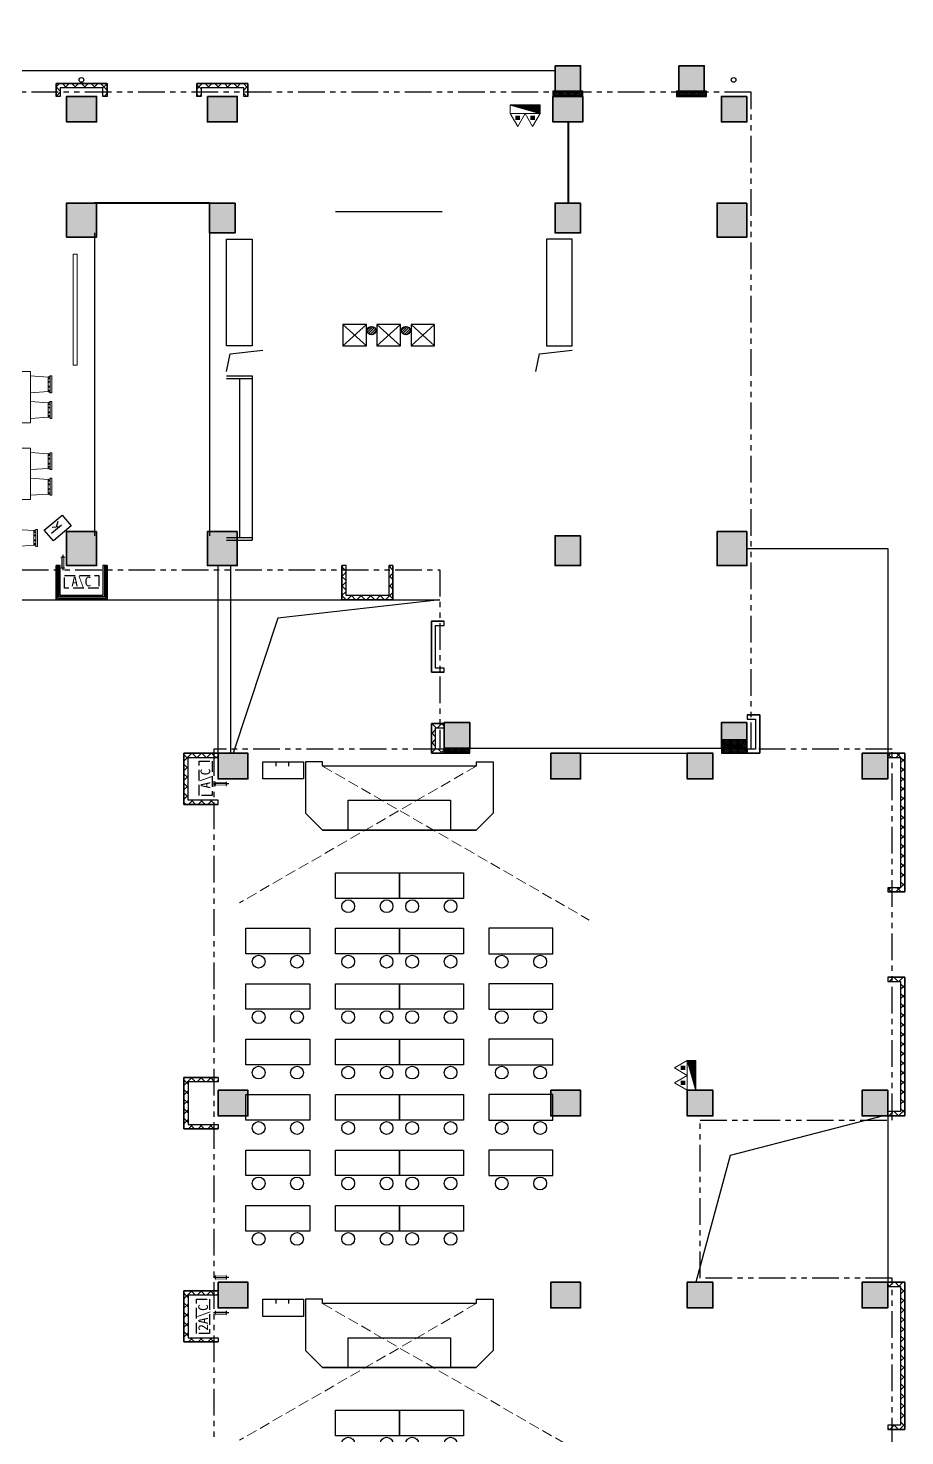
# Model space of a CAD drawing. Extents: x 196430 to 818205, y 904526 to 1974626.
# Drawn here: x 766809 to 787363, y 1690481 to 1723481 of the extents above; entities that cross this region are included whole.
import ezdxf

# ---------------------------------------------------------------- set-up
doc = ezdxf.new("R2010")
doc.units = 0
doc.header["$LTSCALE"] = 1000
doc.header["$MEASUREMENT"] = 0
for name, pattern in [('arch-1#教学楼$0$DASH', [0.35, 0.25, -0.1]), ('arch-1#教学楼$0$HIDDEN2', [4.7625, 3.175, -1.5875]), ('arch-1#教学楼$0$PHANTOM2', [1.25, 0.625, -0.125, 0.125, -0.125, 0.125, -0.125])]:
    doc.linetypes.add(name, pattern=pattern)
for name, color, linetype in [('arch', 8, 'Continuous'), ('arch-1#教学楼$0$_0', 8, 'Continuous'), ('arch-1#教学楼$0$A-FINI', 8, 'Continuous'), ('arch-1#教学楼$0$fur', 8, 'Continuous'), ('arch-1#教学楼$0$LATRINE', 8, 'Continuous'), ('arch-1#教学楼$0$LVTRY', 8, 'Continuous'), ('arch-1#教学楼$0$O-洞口', 8, 'Continuous'), ('arch-1#教学楼$0$WALL_METAL', 8, 'Continuous'), ('arch-1#教学楼$0$Z-电器', 8, 'Continuous'), ('arch-1#教学楼$0$保温', 8, 'Continuous'), ('arch-1#教学楼$0$图层4', 8, 'Continuous'), ('arch-1#教学楼$0$挡烟垂壁', 8, 'Continuous'), ('arch-1#教学楼$0$条件', 8, 'Continuous'), ('arch-1#教学楼$0$柱填充', 8, 'Continuous'), ('arch-1#教学楼$0$污水标注', 8, 'Continuous'), ('arch-1#教学楼$0$空调', 8, 'Continuous'), ('arch-1#教学楼$0$设备标注', 8, 'Continuous')]:
    doc.layers.add(name, color=color, linetype=linetype)
for name, color, linetype, lineweight in [('arch-1#教学楼$0$AC', 8, 'arch-1#教学楼$0$HIDDEN2', 25), ('arch-1#教学楼$0$HANDRAIL', 8, 'Continuous', 0), ('arch-1#教学楼$0$HV-fm', 8, 'Continuous', 18), ('arch-1#教学楼$0$PUB_HATCH', 8, 'Continuous', 9), ('arch-1#教学楼$0$WINDOW', 8, 'Continuous', 25), ('arch-1#教学楼$0$家具', 8, 'Continuous', 9), ('arch-1#教学楼$0$砼柱', 8, 'Continuous', 35)]:
    doc.layers.add(name, color=color, linetype=linetype, lineweight=lineweight)
doc.styles.add('arch-1#教学楼$0$_TCH_DYN', font='')
doc.styles.add('arch-1#教学楼$0$DIM_FONT', font='SIMPLEX.shx', dxfattribs={"width": 0.6})
doc.styles.add('arch-1#教学楼$0$Standard', font='gbenor.shx', dxfattribs={"bigfont": 'gbcbig.shx'})
doc.styles.get('arch-1#教学楼$0$_TCH_DYN').set_extended_font_data('SimSun')
doc.linetypes.add('arch-1#教学楼$0$XH_LINE', pattern='A,2,-0.2,["XH",arch-1#教学楼$0$Standard,S=0.15,R=0,X=-0.15,Y=-0.08],-0.15', length=2.35)

# ---------------------------------------------------------------- blocks, each defined once
blk = doc.blocks.new('arch-1#教学楼$0$A$C229B5E25')
at = {"layer": 'arch-1#教学楼$0$LATRINE'}
for points in [[(0, 2150), (0, 1600), (500, 1600), (500, 2150), (0, 2150)], [(500, 2150), (0, 1600)], [(0, 2150), (500, 1600)], [(0, 1350), (0, 800), (500, 800), (500, 1350), (0, 1350)], [(500, 1350), (0, 800)], [(0, 1350), (500, 800)], [(0, 550), (0, 0), (500, 0), (500, 550), (0, 550)], [(500, 550), (0, 0)], [(0, 550), (500, 0)]]:
    blk.add_lwpolyline(points, dxfattribs=at)
blk = doc.blocks.new('arch-1#教学楼$0$GPS_ws_dlpm')
for p, q in [((-100, 9), (-9, 100)), ((-93, -37), (37, 93)), ((-71, -71), (71, 71)), ((-35, -94), (94, 35)), ((11, -99), (99, -11))]:
    blk.add_line(p, q)
blk.add_circle((0, 0), 100)
blk = doc.blocks.new('arch-1#教学楼$0$jsjjs')
at = {"layer": 'arch-1#教学楼$0$fur'}
for points in [[(6686908, 1682736), (6686508, 1682736), (6686508, 1681536), (6686908, 1681136), (6690508, 1681136)], [(6690508, 1682736), (6690508, 1682636), (6686908, 1682636), (6686908, 1682736)], [(6690508, 1682736), (6690908, 1682736), (6690908, 1681536), (6690508, 1681136), (6686908, 1681136)]]:
    blk.add_lwpolyline(points, dxfattribs=at)
for points in [[(6689908, 1681136), (6687508, 1681136), (6687508, 1681836), (6689908, 1681836)], [(6688708, 1679536), (6687208, 1679536), (6687208, 1680136), (6688708, 1680136)], [(6690208, 1679536), (6688708, 1679536), (6688708, 1680136), (6690208, 1680136)], [(6686608, 1678236), (6685108, 1678236), (6685108, 1678836), (6686608, 1678836)], [(6688708, 1678236), (6687208, 1678236), (6687208, 1678836), (6688708, 1678836)], [(6690208, 1678236), (6688708, 1678236), (6688708, 1678836), (6690208, 1678836)], [(6690808, 1678236), (6692308, 1678236), (6692308, 1678836), (6690808, 1678836)], [(6686608, 1676936), (6685108, 1676936), (6685108, 1677536), (6686608, 1677536)], [(6688708, 1676936), (6687208, 1676936), (6687208, 1677536), (6688708, 1677536)], [(6690208, 1676936), (6688708, 1676936), (6688708, 1677536), (6690208, 1677536)], [(6690808, 1676936), (6692308, 1676936), (6692308, 1677536), (6690808, 1677536)], [(6686608, 1675636), (6685108, 1675636), (6685108, 1676236), (6686608, 1676236)], [(6688708, 1675636), (6687208, 1675636), (6687208, 1676236), (6688708, 1676236)], [(6690208, 1675636), (6688708, 1675636), (6688708, 1676236), (6690208, 1676236)], [(6690808, 1675636), (6692308, 1675636), (6692308, 1676236), (6690808, 1676236)], [(6686608, 1674336), (6685108, 1674336), (6685108, 1674936), (6686608, 1674936)], [(6688708, 1674336), (6687208, 1674336), (6687208, 1674936), (6688708, 1674936)], [(6690208, 1674336), (6688708, 1674336), (6688708, 1674936), (6690208, 1674936)], [(6690808, 1674336), (6692308, 1674336), (6692308, 1674936), (6690808, 1674936)], [(6686608, 1673036), (6685108, 1673036), (6685108, 1673636), (6686608, 1673636)], [(6688708, 1673036), (6687208, 1673036), (6687208, 1673636), (6688708, 1673636)], [(6690208, 1673036), (6688708, 1673036), (6688708, 1673636), (6690208, 1673636)], [(6690808, 1673036), (6692308, 1673036), (6692308, 1673636), (6690808, 1673636)], [(6686608, 1671736), (6685108, 1671736), (6685108, 1672336), (6686608, 1672336)], [(6688708, 1671736), (6687208, 1671736), (6687208, 1672336), (6688708, 1672336)], [(6690208, 1671736), (6688708, 1671736), (6688708, 1672336), (6690208, 1672336)]]:
    blk.add_lwpolyline(points, close=True, dxfattribs=at)
for centre in [(6687508, 1679352), (6688408, 1679352), (6689008, 1679352), (6689908, 1679352), (6685408, 1678052), (6686308, 1678052), (6687508, 1678052), (6688408, 1678052), (6689008, 1678052), (6689908, 1678052), (6691108, 1678052), (6692008, 1678052), (6685408, 1676752), (6686308, 1676752), (6687508, 1676752), (6688408, 1676752), (6689008, 1676752), (6689908, 1676752), (6691108, 1676752), (6692008, 1676752), (6685408, 1675452), (6686308, 1675452), (6687508, 1675452), (6688408, 1675452), (6689008, 1675452), (6689908, 1675452), (6691108, 1675452), (6692008, 1675452), (6685408, 1674152), (6686308, 1674152), (6687508, 1674152), (6688408, 1674152), (6689008, 1674152), (6689908, 1674152), (6691108, 1674152), (6692008, 1674152), (6685408, 1672852), (6686308, 1672852), (6687508, 1672852), (6688408, 1672852), (6689008, 1672852), (6689908, 1672852), (6691108, 1672852), (6692008, 1672852), (6685408, 1671552), (6686308, 1671552), (6687508, 1671552), (6688408, 1671552), (6689008, 1671552), (6689908, 1671552)]:
    blk.add_circle(centre, 150, dxfattribs=at)
at = {"layer": 'arch-1#教学楼$0$LVTRY'}
blk.add_lwpolyline([(6686458, 1682336), (6685508, 1682336), (6685508, 1682736), (6686458, 1682736)], close=True, dxfattribs=at)
at = {"layer": 'arch-1#教学楼$0$LVTRY', "linetype": 'Continuous', "flags": 128}
for points in [[(6685808, 1682736), (6685808, 1682636)], [(6686108, 1682736), (6686108, 1682636)]]:
    blk.add_lwpolyline(points, dxfattribs=at)
at = {"layer": 'arch-1#教学楼$0$PUB_HATCH', "linetype": 'arch-1#教学楼$0$DASH'}
for p, q in [((6690508, 1682636), (6684958, 1679432)), ((6686908, 1682636), (6693158, 1679028))]:
    blk.add_line(p, q, dxfattribs=at)
blk = doc.blocks.new('arch-1#教学楼$0$kk')
for p, q in [((867740, -260999), (867665, -260999)), ((867703, -261309), (867703, -260947)), ((867740, -261257), (867665, -261257))]:
    blk.add_line(p, q)
at = {"const_width": 10}
for points in [[(867635, -260999), (867665, -260999), (867665, -261257), (867635, -261257)], [(867770, -260999), (867740, -260999), (867740, -261257), (867770, -261257)]]:
    blk.add_lwpolyline(points, dxfattribs=at)
blk = doc.blocks.new('arch-1#教学楼$0$wetwertyr')
at = {"layer": 'arch-1#教学楼$0$AC', "linetype": 'arch-1#教学楼$0$DASH'}
blk.add_lwpolyline([(7654325, 2471000), (7655125, 2471000), (7655125, 2470700), (7654325, 2470700)], close=True, dxfattribs=at)
at = {"layer": 'arch-1#教学楼$0$AC', "style": 'arch-1#教学楼$0$_TCH_DYN'}
blk.add_text('A\\C', height=227.8, dxfattribs=at).set_placement((7654485, 2470743))
blk = doc.blocks.new('arch-1#教学楼$0$zww1c')
at = {"layer": 'arch-1#教学楼$0$柱填充'}
h = blk.add_hatch(color=251, dxfattribs=at)
h.dxf.hatch_style = 1
h.paths.add_polyline_path([(5550663, 1144931), (5550663, 1144331), (5551263, 1144331), (5551263, 1144931)])
h.paths.add_polyline_path([(5548613, 1152911), (5548013, 1152911), (5548013, 1152311), (5548613, 1152311)])
h.paths.add_polyline_path([(5551263, 1152911), (5550663, 1152911), (5550663, 1152311), (5551263, 1152311)])
h.paths.add_polyline_path([(5554163, 1152911), (5553563, 1152911), (5553563, 1152311), (5554163, 1152311)])
h.paths.add_polyline_path([(5548613, 1161311), (5548013, 1161311), (5548013, 1160711), (5548613, 1160711)])
h.paths.add_polyline_path([(5551263, 1161311), (5550663, 1161311), (5550663, 1160711), (5551263, 1160711)])
h.paths.add_polyline_path([(5554163, 1161311), (5553563, 1161311), (5553563, 1160711), (5554163, 1160711)])
h.paths.add_polyline_path([(5542763, 1103611), (5542763, 1103011), (5543363, 1103011), (5543363, 1103611)])
h.paths.add_polyline_path([(5550663, 1103611), (5550663, 1103011), (5551263, 1103011), (5551263, 1103611)])
h.paths.add_polyline_path([(5553763, 1103611), (5553763, 1103011), (5554363, 1103011), (5554363, 1103611)])
h.paths.add_polyline_path([(5542763, 1108311), (5542763, 1107711), (5543463, 1107711), (5543463, 1108311)])
h.paths.add_polyline_path([(5550563, 1108311), (5550563, 1107711), (5551263, 1107711), (5551263, 1108311)])
h.paths.add_polyline_path([(5553763, 1108311), (5553763, 1107711), (5554363, 1107711), (5554363, 1108311)])
h.paths.add_polyline_path([(5557863, 1108311), (5557863, 1107711), (5558463, 1107711), (5558463, 1108311)])
h.paths.add_polyline_path([(5542763, 1116411), (5542763, 1115811), (5543463, 1115811), (5543463, 1116411)])
h.paths.add_polyline_path([(5550563, 1116411), (5550563, 1115811), (5551263, 1115811), (5551263, 1116411)])
h.paths.add_polyline_path([(5554363, 1116411), (5553763, 1116411), (5553763, 1115811), (5554363, 1115811)])
h.paths.add_polyline_path([(5558463, 1116411), (5557863, 1116411), (5557863, 1115811), (5558463, 1115811)])
h.paths.add_polyline_path([(5542763, 1120911), (5542763, 1120311), (5543463, 1120311), (5543463, 1120911)])
h.paths.add_polyline_path([(5550563, 1120911), (5550563, 1120311), (5551263, 1120311), (5551263, 1120911)])
h.paths.add_polyline_path([(5554363, 1120911), (5553763, 1120911), (5553763, 1120311), (5554363, 1120311)])
h.paths.add_polyline_path([(5558463, 1120911), (5557863, 1120911), (5557863, 1120311), (5558463, 1120311)])
h.paths.add_polyline_path([(5542763, 1128811), (5542763, 1128211), (5543463, 1128211), (5543463, 1128811)])
h.paths.add_polyline_path([(5550563, 1128811), (5550563, 1128211), (5551263, 1128211), (5551263, 1128811)])
h.paths.add_polyline_path([(5553763, 1128811), (5553763, 1128211), (5554363, 1128211), (5554363, 1128811)])
h.paths.add_polyline_path([(5557863, 1128811), (5557863, 1128211), (5558463, 1128211), (5558463, 1128811)])
h.paths.add_polyline_path([(5548663, 1129531), (5548063, 1129531), (5548063, 1128931), (5548663, 1128931)])
h.paths.add_polyline_path([(5555163, 1129531), (5554563, 1129531), (5554563, 1128931), (5555163, 1128931)])
h.paths.add_polyline_path([(5555163, 1134011), (5554463, 1134011), (5554463, 1133211), (5555163, 1133211)])
h.paths.add_polyline_path([(5551263, 1133911), (5550663, 1133911), (5550663, 1133211), (5551263, 1133211)])
h.paths.add_polyline_path([(5539913, 1134011), (5539213, 1134011), (5539213, 1133211), (5539913, 1133211)])
h.paths.add_polyline_path([(5543213, 1134011), (5542513, 1134011), (5542513, 1133211), (5543213, 1133211)])
h.paths.add_polyline_path([(5542513, 1144211), (5542513, 1143611), (5543213, 1143611), (5543213, 1144211)])
h.paths.add_polyline_path([(5543163, 1141711), (5542563, 1141711), (5542563, 1141011), (5543163, 1141011)])
h.paths.add_polyline_path([(5539213, 1144211), (5539213, 1143611), (5539913, 1143611), (5539913, 1144211)])
h.paths.add_polyline_path([(5539913, 1141711), (5539213, 1141711), (5539213, 1140911), (5539913, 1140911)])
h.paths.add_polyline_path([(5529913, 1144211), (5529913, 1143611), (5530613, 1143611), (5530613, 1144211)])
h.paths.add_polyline_path([(5530613, 1141711), (5529913, 1141711), (5529913, 1140911), (5530613, 1140911)])
h.paths.add_polyline_path([(5530613, 1134011), (5529913, 1134011), (5529913, 1133211), (5530613, 1133211)])
h.paths.add_polyline_path([(5551263, 1141711), (5550663, 1141711), (5550663, 1141011), (5551263, 1141011)])
h.paths.add_polyline_path([(5555163, 1141711), (5554463, 1141711), (5554463, 1140911), (5555163, 1140911)])
h.paths.add_polyline_path([(5550613, 1144211), (5550613, 1143611), (5551313, 1143611), (5551313, 1144211)])
h.paths.add_polyline_path([(5555163, 1144211), (5554563, 1144211), (5554563, 1143611), (5555163, 1143611)])
h.paths.add_polyline_path([(5520613, 1144211), (5520613, 1143611), (5521313, 1143611), (5521313, 1144211)])
h.paths.add_polyline_path([(5521313, 1141711), (5520613, 1141711), (5520613, 1140911), (5521313, 1140911)])
h.paths.add_polyline_path([(5521313, 1134011), (5520613, 1134011), (5520613, 1133211), (5521313, 1133211)])
h.paths.add_polyline_path([(5511313, 1144211), (5511313, 1143611), (5512013, 1143611), (5512013, 1144211)])
h.paths.add_polyline_path([(5512013, 1141711), (5511313, 1141711), (5511313, 1140911), (5512013, 1140911)])
h.paths.add_polyline_path([(5512013, 1134011), (5511313, 1134011), (5511313, 1133211), (5512013, 1133211)])
h.paths.add_polyline_path([(5502013, 1144211), (5502013, 1143611), (5502713, 1143611), (5502713, 1144211)])
h.paths.add_polyline_path([(5502713, 1141711), (5502013, 1141711), (5502013, 1140911), (5502713, 1140911)])
h.paths.add_polyline_path([(5502713, 1134011), (5502013, 1134011), (5502013, 1133211), (5502713, 1133211)])
h.paths.add_polyline_path([(5499664, 1133711), (5499163, 1133711), (5499163, 1133211), (5499664, 1133211)])
h.paths.add_polyline_path([(5496964, 1141711), (5496364, 1141711), (5496364, 1141111), (5496964, 1141111)])
h.paths.add_polyline_path([(5496964, 1133811), (5496364, 1133811), (5496364, 1133211), (5496964, 1133211)])
h.paths.add_polyline_path([(5493963, 1141711), (5493263, 1141711), (5493263, 1140911), (5493963, 1140911)])
h.paths.add_polyline_path([(5493263, 1144211), (5493263, 1143611), (5493963, 1143611), (5493963, 1144211)])
h.paths.add_polyline_path([(5494063, 1134011), (5493263, 1134011), (5493263, 1133211), (5494063, 1133211)])
h.paths.add_polyline_path([(5499763, 1125931), (5499163, 1125931), (5499163, 1125331), (5499763, 1125331)])
h.paths.add_polyline_path([(5502663, 1125931), (5502063, 1125931), (5502063, 1125331), (5502663, 1125331)])
h.paths.add_polyline_path([(5551263, 1173011), (5550663, 1173011), (5550663, 1172411), (5551263, 1172411)])
h.paths.add_polyline_path([(5554363, 1173011), (5553763, 1173011), (5553763, 1172411), (5554363, 1172411)])
h.paths.add_polyline_path([(5558464, 1173011), (5557864, 1173011), (5557864, 1172411), (5558464, 1172411)])
h.paths.add_polyline_path([(5543363, 1173011), (5542763, 1173011), (5542763, 1172411), (5543363, 1172411)])
h.paths.add_polyline_path([(5543363, 1179211), (5542763, 1179211), (5542763, 1178611), (5543363, 1178611)])
h.paths.add_polyline_path([(5551263, 1179211), (5550663, 1179211), (5550663, 1178611), (5551263, 1178611)])
h.paths.add_polyline_path([(5554363, 1179411), (5553763, 1179411), (5553763, 1178811), (5554363, 1178811)])
h.paths.add_polyline_path([(5558464, 1179411), (5557864, 1179411), (5557864, 1178811), (5558464, 1178811)])
h.paths.add_polyline_path([(5543363, 1185211), (5542763, 1185211), (5542763, 1184611), (5543363, 1184611)])
h.paths.add_polyline_path([(5551263, 1185411), (5550663, 1185411), (5550663, 1184811), (5551263, 1184811)])
h.paths.add_polyline_path([(5558464, 1185411), (5557864, 1185411), (5557864, 1184811), (5558464, 1184811)])
h.paths.add_polyline_path([(5543263, 1191211), (5542463, 1191211), (5542463, 1190411), (5543263, 1190411)])
h.paths.add_polyline_path([(5543263, 1199111), (5542463, 1199111), (5542463, 1198311), (5543263, 1198311)])
h.paths.add_polyline_path([(5547113, 1199111), (5546413, 1199111), (5546413, 1198311), (5547113, 1198311)])
h.paths.add_polyline_path([(5546463, 1201611), (5546463, 1201011), (5547063, 1201011), (5547063, 1201611)])
h.paths.add_polyline_path([(5542513, 1201611), (5542513, 1201011), (5543213, 1201011), (5543213, 1201611)])
h.paths.add_polyline_path([(5556663, 1199111), (5555963, 1199111), (5555963, 1198311), (5556663, 1198311)])
h.paths.add_polyline_path([(5556663, 1201611), (5555963, 1201611), (5555963, 1200811), (5556663, 1200811)])
h.paths.add_polyline_path([(5556663, 1191011), (5556063, 1191011), (5556063, 1190411), (5556663, 1190411)])
h.paths.add_polyline_path([(5558464, 1191011), (5557864, 1191011), (5557864, 1190411), (5558464, 1190411)])
h.paths.add_polyline_path([(5551263, 1191011), (5550663, 1191011), (5550663, 1190411), (5551263, 1190411)])
h.paths.add_polyline_path([(5547113, 1191211), (5546413, 1191211), (5546413, 1190411), (5547113, 1190411)])
h.paths.add_polyline_path([(5533213, 1201611), (5533213, 1201011), (5533913, 1201011), (5533913, 1201611)])
h.paths.add_polyline_path([(5533963, 1199111), (5533163, 1199111), (5533163, 1198311), (5533963, 1198311)])
h.paths.add_polyline_path([(5533963, 1191211), (5533163, 1191211), (5533163, 1190411), (5533963, 1190411)])
h.paths.add_polyline_path([(5523913, 1201611), (5523913, 1201011), (5524613, 1201011), (5524613, 1201611)])
h.paths.add_polyline_path([(5524663, 1199111), (5523863, 1199111), (5523863, 1198311), (5524663, 1198311)])
h.paths.add_polyline_path([(5524663, 1191211), (5523863, 1191211), (5523863, 1190411), (5524663, 1190411)])
h.paths.add_polyline_path([(5514613, 1201611), (5514613, 1201011), (5515313, 1201011), (5515313, 1201611)])
h.paths.add_polyline_path([(5515363, 1199111), (5514563, 1199111), (5514563, 1198311), (5515363, 1198311)])
h.paths.add_polyline_path([(5515363, 1191211), (5514563, 1191211), (5514563, 1190411), (5515363, 1190411)])
h.paths.add_polyline_path([(5505313, 1201611), (5505313, 1201011), (5506013, 1201011), (5506013, 1201611)])
h.paths.add_polyline_path([(5506063, 1199111), (5505263, 1199111), (5505263, 1198311), (5506063, 1198311)])
h.paths.add_polyline_path([(5506063, 1191211), (5505263, 1191211), (5505263, 1190411), (5506063, 1190411)])
h.paths.add_polyline_path([(5502663, 1201611), (5502063, 1201611), (5502063, 1201011), (5502663, 1201011)])
h.paths.add_polyline_path([(5502763, 1199111), (5501963, 1199111), (5501963, 1198311), (5502763, 1198311)])
h.paths.add_polyline_path([(5502763, 1191211), (5501963, 1191211), (5501963, 1190411), (5502763, 1190411)])
h.paths.add_polyline_path([(5494063, 1199111), (5493263, 1199111), (5493263, 1198311), (5494063, 1198311)])
h.paths.add_polyline_path([(5494063, 1201611), (5493263, 1201611), (5493263, 1200811), (5494063, 1200811)])
h.paths.add_polyline_path([(5554363, 1185411), (5553763, 1185411), (5553763, 1184811), (5554363, 1184811)])
h.paths.add_polyline_path([(5494063, 1191211), (5493263, 1191211), (5493263, 1190411), (5494063, 1190411)])
h.paths.add_polyline_path([(5494063, 1089911), (5493263, 1089911), (5493263, 1089111), (5494063, 1089111)])
h.paths.add_polyline_path([(5494063, 1092611), (5493263, 1092611), (5493263, 1091811), (5494063, 1091811)])
h.paths.add_polyline_path([(5499763, 1092611), (5499163, 1092611), (5499163, 1092011), (5499763, 1092011)])
h.paths.add_polyline_path([(5502663, 1092611), (5502063, 1092611), (5502063, 1092011), (5502663, 1092011)])
h.paths.add_polyline_path([(5505313, 1092611), (5505313, 1092011), (5506013, 1092011), (5506013, 1092611)])
h.paths.add_polyline_path([(5502763, 1089911), (5501963, 1089911), (5501963, 1089111), (5502763, 1089111)])
h.paths.add_polyline_path([(5506063, 1089911), (5505263, 1089911), (5505263, 1089111), (5506063, 1089111)])
h.paths.add_polyline_path([(5506063, 1082211), (5505263, 1082211), (5505263, 1081411), (5506063, 1081411)])
h.paths.add_polyline_path([(5515363, 1082211), (5514563, 1082211), (5514563, 1081411), (5515363, 1081411)])
h.paths.add_polyline_path([(5514613, 1092611), (5514613, 1092011), (5515313, 1092011), (5515313, 1092611)])
h.paths.add_polyline_path([(5515363, 1089911), (5514563, 1089911), (5514563, 1089111), (5515363, 1089111)])
h.paths.add_polyline_path([(5523913, 1092611), (5523913, 1092011), (5524613, 1092011), (5524613, 1092611)])
h.paths.add_polyline_path([(5524663, 1089911), (5523863, 1089911), (5523863, 1089111), (5524663, 1089111)])
h.paths.add_polyline_path([(5524663, 1082211), (5523863, 1082211), (5523863, 1081411), (5524663, 1081411)])
h.paths.add_polyline_path([(5533213, 1092611), (5533213, 1092011), (5533913, 1092011), (5533913, 1092611)])
h.paths.add_polyline_path([(5533963, 1089911), (5533163, 1089911), (5533163, 1089111), (5533963, 1089111)])
h.paths.add_polyline_path([(5533963, 1082211), (5533163, 1082211), (5533163, 1081411), (5533963, 1081411)])
h.paths.add_polyline_path([(5542513, 1092611), (5542513, 1092011), (5543213, 1092011), (5543213, 1092611)])
h.paths.add_polyline_path([(5543163, 1089911), (5542563, 1089911), (5542563, 1089311), (5543163, 1089311)])
h.paths.add_polyline_path([(5542963, 1082011), (5542363, 1082011), (5542363, 1081411), (5542963, 1081411)])
h.paths.add_polyline_path([(5549063, 1081911), (5548563, 1081911), (5548563, 1081411), (5549063, 1081411)])
h.paths.add_polyline_path([(5548963, 1089911), (5548363, 1089911), (5548363, 1089311), (5548963, 1089311)])
h.paths.add_polyline_path([(5549063, 1084661), (5548313, 1084661), (5548313, 1083911), (5549063, 1083911)])
h.paths.add_polyline_path([(5548963, 1092611), (5548363, 1092611), (5548363, 1092011), (5548963, 1092011)])
h.paths.add_polyline_path([(5552564, 1084411), (5552064, 1084411), (5552064, 1083911), (5552564, 1083911)])
h.paths.add_polyline_path([(5554363, 1090111), (5553763, 1090111), (5553763, 1089511), (5554363, 1089511)])
h.paths.add_polyline_path([(5554363, 1081911), (5553863, 1081911), (5553863, 1081411), (5554363, 1081411)])
h.paths.add_polyline_path([(5558463, 1090461), (5557713, 1090461), (5557713, 1089711), (5558463, 1089711)])
h.paths.add_polyline_path([(5543363, 1097111), (5542763, 1097111), (5542763, 1096511), (5543363, 1096511)])
h.paths.add_polyline_path([(5551263, 1097111), (5550663, 1097111), (5550663, 1096511), (5551263, 1096511)])
h.paths.add_polyline_path([(5554363, 1097111), (5553763, 1097111), (5553763, 1096511), (5554363, 1096511)])
h.paths.add_polyline_path([(5558463, 1097011), (5557963, 1097011), (5557963, 1096511), (5558463, 1096511)])
h.paths.add_polyline_path([(5499763, 1100691), (5499163, 1100691), (5499163, 1100091), (5499763, 1100091)])
h.paths.add_polyline_path([(5502663, 1100691), (5502063, 1100691), (5502063, 1100091), (5502663, 1100091)])
h.paths.add_polyline_path([(5543363, 1102891), (5542763, 1102891), (5542763, 1102291), (5543363, 1102291)])
h.paths.add_polyline_path([(5551263, 1102891), (5550663, 1102891), (5550663, 1102291), (5551263, 1102291)])
h.paths.add_polyline_path([(5554363, 1102891), (5553763, 1102891), (5553763, 1102291), (5554363, 1102291)])
h.paths.add_polyline_path([(5558463, 1102891), (5557963, 1102891), (5557963, 1102391), (5558463, 1102391)])
h.paths.add_polyline_path([(5494063, 1082211), (5493263, 1082211), (5493263, 1081411), (5494063, 1081411)])
h.paths.add_polyline_path([(5502763, 1082211), (5501963, 1082211), (5501963, 1081411), (5502763, 1081411)])
h.paths.add_polyline_path([(5554363, 1092611), (5553763, 1092611), (5553763, 1092011), (5554363, 1092011)])
h.paths.add_polyline_path([(5499763, 1125211), (5499163, 1125211), (5499163, 1124611), (5499763, 1124611)])
h.paths.add_polyline_path([(5505363, 1116611), (5505963, 1116611), (5505963, 1117211), (5505363, 1117211)])
h.paths.add_polyline_path([(5499763, 1117211), (5499163, 1117211), (5499163, 1116611), (5499763, 1116611)])
h.paths.add_polyline_path([(5505363, 1108611), (5505963, 1108611), (5505963, 1109211), (5505363, 1109211)])
h.paths.add_polyline_path([(5499763, 1109211), (5499163, 1109211), (5499163, 1108611), (5499763, 1108611)])
h.paths.add_polyline_path([(5499763, 1101411), (5499163, 1101411), (5499163, 1100811), (5499763, 1100811)])
h.paths.add_polyline_path([(5502063, 1116611), (5502663, 1116611), (5502663, 1117211), (5502063, 1117211)])
h.paths.add_polyline_path([(5502063, 1108611), (5502663, 1108611), (5502663, 1109211), (5502063, 1109211)])
h.paths.add_polyline_path([(5502063, 1124611), (5502663, 1124611), (5502663, 1125211), (5502063, 1125211)])
h.paths.add_polyline_path([(5502063, 1100811), (5502663, 1100811), (5502663, 1101411), (5502063, 1101411)])
h.paths.add_polyline_path([(5551263, 1169291), (5550663, 1169291), (5550663, 1168691), (5551263, 1168691)])
h.paths.add_polyline_path([(5553563, 1144931), (5553563, 1144331), (5554163, 1144331), (5554163, 1144931)])
h.paths.add_polyline_path([(5554163, 1169291), (5553563, 1169291), (5553563, 1168691), (5554163, 1168691)])
at = {"layer": 'arch-1#教学楼$0$砼柱', "lineweight": 35}
for points in [[(5550663, 1144931), (5550663, 1144331), (5551263, 1144331), (5551263, 1144931)], [(5553563, 1144931), (5553563, 1144331), (5554163, 1144331), (5554163, 1144931)], [(5539213, 1144211), (5539213, 1143611), (5539913, 1143611), (5539913, 1144211)], [(5542513, 1144211), (5542513, 1143611), (5543213, 1143611), (5543213, 1144211)], [(5550613, 1144211), (5550613, 1143611), (5551313, 1143611), (5551313, 1144211)], [(5555163, 1144211), (5554563, 1144211), (5554563, 1143611), (5555163, 1143611)], [(5539913, 1141711), (5539213, 1141711), (5539213, 1140911), (5539913, 1140911)], [(5543163, 1141711), (5542563, 1141711), (5542563, 1141011), (5543163, 1141011)], [(5551263, 1141711), (5550663, 1141711), (5550663, 1141011), (5551263, 1141011)], [(5555163, 1141711), (5554463, 1141711), (5554463, 1140911), (5555163, 1140911)], [(5539913, 1134011), (5539213, 1134011), (5539213, 1133211), (5539913, 1133211)], [(5543213, 1134011), (5542513, 1134011), (5542513, 1133211), (5543213, 1133211)], [(5551263, 1133911), (5550663, 1133911), (5550663, 1133211), (5551263, 1133211)], [(5555163, 1134011), (5554463, 1134011), (5554463, 1133211), (5555163, 1133211)], [(5548663, 1129531), (5548063, 1129531), (5548063, 1128931), (5548663, 1128931)], [(5555163, 1129531), (5554563, 1129531), (5554563, 1128931), (5555163, 1128931)], [(5542763, 1128811), (5542763, 1128211), (5543463, 1128211), (5543463, 1128811)], [(5550563, 1128811), (5550563, 1128211), (5551263, 1128211), (5551263, 1128811)], [(5553763, 1128811), (5553763, 1128211), (5554363, 1128211), (5554363, 1128811)], [(5557863, 1128811), (5557863, 1128211), (5558463, 1128211), (5558463, 1128811)], [(5542763, 1120911), (5542763, 1120311), (5543463, 1120311), (5543463, 1120911)], [(5550563, 1120911), (5550563, 1120311), (5551263, 1120311), (5551263, 1120911)], [(5554363, 1120911), (5553763, 1120911), (5553763, 1120311), (5554363, 1120311)], [(5558463, 1120911), (5557863, 1120911), (5557863, 1120311), (5558463, 1120311)], [(5542763, 1116411), (5542763, 1115811), (5543463, 1115811), (5543463, 1116411)], [(5550563, 1116411), (5550563, 1115811), (5551263, 1115811), (5551263, 1116411)], [(5554363, 1116411), (5553763, 1116411), (5553763, 1115811), (5554363, 1115811)], [(5558463, 1116411), (5557863, 1116411), (5557863, 1115811), (5558463, 1115811)]]:
    blk.add_lwpolyline(points, close=True, dxfattribs=at)
blk = doc.blocks.new('arch-1#教学楼$0$$plan$00000303')
at = {"linetype": 'Continuous'}
for p, q in [((-197, 0), (-168, 418)), ((-195, 500), (-195, 466)), ((-195, 500), (200, 500)), ((-195, 467), (-168, 416)), ((200, 466), (-195, 466)), ((-170, 418), (173, 418)), ((-153, 467), (-153, 417)), ((-125, 467), (-125, 417)), ((-66, 467), (-66, 417)), ((-45, 467), (-45, 417)), ((47, 467), (47, 417)), ((71, 467), (71, 417)), ((135, 467), (135, 417)), ((159, 467), (159, 417)), ((173, 417), (199, 467)), ((202, 0), (173, 418)), ((200, 500), (200, 466)), ((202, 0), (-197, 0))]:
    blk.add_line(p, q, dxfattribs=at)
at = {"style": 'arch-1#教学楼$0$Standard', "width": 0.8, "flags": 9}
for tag in ['XSIZE', 'YSIZE']:
    blk.add_attdef(tag, (0, 0), '', height=0.5, dxfattribs=at)
blk = doc.blocks.new('arch-1#教学楼$0$few3t3t2')
at = {"layer": 'arch-1#教学楼$0$家具'}
blk.add_lwpolyline([(2575074, 638220), (2575474, 638220), (2575474, 637020), (2575074, 637020)], close=True, dxfattribs=at)
at = {"layer": 'arch-1#教学楼$0$家具', "rotation": 270}
for p in [(2575474, 637923), (2575474, 637323)]:
    blk.add_blockref('arch-1#教学楼$0$$plan$00000303', p, dxfattribs=at)
blk = doc.blocks.new('arch-1#教学楼$0$eeg')
at = {"layer": 'arch-1#教学楼$0$fur'}
blk.add_lwpolyline([(131554, 140917), (131854, 140917), (131854, 140117), (131554, 140117)], close=True, dxfattribs=at)
blk.add_lwpolyline([(131854, 140917), (131554, 140117), (131554, 140917), (131854, 140117)], dxfattribs=at)
blk = doc.blocks.new('arch-1#教学楼$0$ptss1')
at = {"layer": 'arch-1#教学楼$0$A-FINI'}
for p, q in [((5254532, 991690), (5257632, 997053)), ((5254432, 996090), (5255632, 996090)), ((5255632, 996090), (5255832, 995890)), ((5254532, 995690), (5257632, 990327)), ((5255832, 991490), (5255832, 995890)), ((5259234, 993690), (5254432, 994438)), ((5254432, 992938), (5259234, 993690)), ((5255632, 991290), (5255832, 991490)), ((5254432, 991290), (5255632, 991290))]:
    blk.add_line(p, q, dxfattribs=at)
for points in [[(5254432, 995690), (5254532, 995690), (5254532, 991690), (5254432, 991690)], [(5255232, 994290), (5255832, 994290), (5255832, 993090), (5255232, 993090)]]:
    blk.add_lwpolyline(points, close=True, dxfattribs=at)
at = {"layer": 'arch-1#教学楼$0$HANDRAIL'}
blk.add_line((5255832, 993092), (5255832, 994292), dxfattribs=at)
at = {"layer": 'arch-1#教学楼$0$家具'}
for p, q in [((5257311, 997390), (5257711, 997390)), ((5258211, 997390), (5258611, 997390)), ((5259111, 997390), (5259511, 997390)), ((5260011, 997390), (5260411, 997390)), ((5260911, 997390), (5261311, 997390)), ((5257032, 995590), (5256632, 995590))]:
    blk.add_line(p, q, dxfattribs=at)
at = {"layer": 'arch-1#教学楼$0$家具', "linetype": 'arch-1#教学楼$0$DASH', "ltscale": 0.8}
for p, q in [((5258583, 993840), (5258583, 993540)), ((5258583, 993840), (5258783, 993840)), ((5258583, 993840), (5258783, 993540)), ((5258583, 993540), (5258783, 993840)), ((5258783, 993840), (5258783, 993540)), ((5258583, 993540), (5258783, 993540))]:
    blk.add_line(p, q, dxfattribs=at)
at = {"layer": 'arch-1#教学楼$0$家具'}
for points in [[(5257711, 997390), (5257711, 996790), (5257311, 996790), (5257311, 997390)], [(5258611, 997390), (5258611, 996790), (5258211, 996790), (5258211, 997390)], [(5259511, 997390), (5259511, 996790), (5259111, 996790), (5259111, 997390)], [(5260411, 997390), (5260411, 996790), (5260011, 996790), (5260011, 997390)], [(5261311, 997390), (5261311, 996790), (5260911, 996790), (5260911, 997390)], [(5257032, 995590), (5257032, 994990), (5256632, 994990), (5256632, 995590)], [(5257596, 990790), (5257596, 990190), (5257196, 990190), (5257196, 990790), (5257596, 990790)], [(5258496, 990790), (5258496, 990190), (5258096, 990190), (5258096, 990790), (5258496, 990790)], [(5259396, 990790), (5259396, 990190), (5258996, 990190), (5258996, 990790), (5259396, 990790)], [(5260296, 990790), (5260296, 990190), (5259896, 990190), (5259896, 990790), (5260296, 990790)], [(5261196, 990790), (5261196, 990190), (5260796, 990190), (5260796, 990790), (5261196, 990790)], [(5262096, 990790), (5262096, 990190), (5261696, 990190), (5261696, 990790), (5262096, 990790)]]:
    blk.add_lwpolyline(points, dxfattribs=at)
for points in [[(5263432, 997140), (5263532, 997140), (5263532, 994540), (5263432, 994540)], [(5254432, 995490), (5254532, 995490), (5254532, 991890), (5254432, 991890)]]:
    blk.add_lwpolyline(points, close=True, dxfattribs=at)
at = {"layer": 'arch-1#教学楼$0$家具', "extrusion": (0, 0, -1), "zscale": -1}
for name, p, rotation in [('arch-1#教学楼$0$eeg', (-5116989, 866285), 90), ('arch-1#教学楼$0$eeg', (-5117789, 866285), 90), ('arch-1#教学楼$0$eeg', (-5118589, 866285), 90), ('arch-1#教学楼$0$eeg', (-5119389, 866285), 90), ('arch-1#教学楼$0$eeg', (-5120189, 866285), 90), ('arch-1#教学楼$0$few3t3t2', (-2681558, 1629610), 180), ('arch-1#教学楼$0$few3t3t2', (-2682458, 1629610), 180), ('arch-1#教学楼$0$few3t3t2', (-2683358, 1629610), 180), ('arch-1#教学楼$0$few3t3t2', (-2684258, 1629610), 180), ('arch-1#教学楼$0$few3t3t2', (-2685158, 1629610), 180), ('arch-1#教学楼$0$few3t3t2', (-2686058, 1629610), 180), ('arch-1#教学楼$0$few3t3t2', (-2686958, 1629610), 180)]:
    blk.add_blockref(name, p, dxfattribs=dict(at, rotation=rotation))
at = {"layer": 'arch-1#教学楼$0$家具', "rotation": 270}
for p in [(5257711, 997092), (5258611, 997092), (5259511, 997092), (5260411, 997092), (5261311, 997092), (5257032, 995293), (5257596, 990492), (5258496, 990492), (5259396, 990492), (5260296, 990492), (5261196, 990492), (5262096, 990492)]:
    blk.add_blockref('arch-1#教学楼$0$$plan$00000303', p, dxfattribs=at)
at = {"layer": 'arch-1#教学楼$0$家具'}
for p in [(2682458, 357969), (2683358, 357969), (2684258, 357969), (2685158, 357969), (2686058, 357969), (2681558, 356169), (2682458, 356169), (2683358, 356169), (2684258, 356169), (2685158, 356169), (2686058, 356169), (2686958, 356169)]:
    blk.add_blockref('arch-1#教学楼$0$few3t3t2', p, dxfattribs=at)
blk = doc.blocks.new('arch-1#教学楼$0$ysg222')
at = {"layer": 'arch-1#教学楼$0$设备标注'}
for centre in [(5321372, 221621), (5336660, 221621)]:
    blk.add_circle(centre, 55, dxfattribs=at)
blk = doc.blocks.new('arch-1#教学楼$0$A$C41442FB6')
at = {"layer": 'arch-1#教学楼$0$Z-电器'}
blk.add_lwpolyline([(0, 550), (330, 550), (330, 0), (0, 0)], close=True, dxfattribs=at)
at = {"layer": 'arch-1#教学楼$0$Z-电器', "linetype": 'Continuous', "style": 'arch-1#教学楼$0$DIM_FONT', "width": 0.8}
blk.add_text('k', height=300, rotation=359.9455, dxfattribs=at).set_placement((123, 165))
blk = doc.blocks.new('arch-1#教学楼$0$WEQWESDA')
at = {"layer": 'arch-1#教学楼$0$HV-fm'}
h = blk.add_hatch(dxfattribs=at)
h.set_pattern_fill('ANSI31', angle=270, style=0)
h.set_pattern_definition([(315, (-693696.34586, 2541731.43045), (0.088388347648, 0.088388347648), [])])
edge = h.paths.add_edge_path()
edge.add_line((477846, 567113), (477846, 566912))
edge.add_line((477846, 566912), (478546, 566913))
edge.add_line((478546, 566913), (477846, 567113))
at = {"layer": 'arch-1#教学楼$0$HV-fm', "color": 7}
for p, q in [((477846, 567113), (477846, 566913)), ((477846, 567113), (478546, 566913)), ((478546, 567113), (477847, 567113)), ((478546, 567113), (478546, 566913))]:
    blk.add_line(p, q, dxfattribs=at)
at = {"layer": 'arch-1#教学楼$0$HV-fm', "color": 7, "linetype": 'arch-1#教学楼$0$XH_LINE', "ltscale": 1.5}
blk.add_lwpolyline([(478546, 566913), (477846, 566913)], dxfattribs=at)
blk = doc.blocks.new('arch-1#教学楼$0$37')
at = {"linetype": 'Continuous'}
for p, q in [((350, 606), (0, 0)), ((0, 0), (700, 0)), ((700, 0), (350, 606))]:
    blk.add_line(p, q, dxfattribs=at)
at = {"linetype": 'Continuous', "const_width": 210}
blk.add_lwpolyline([(455, 202), (245, 202)], dxfattribs=at)
blk = doc.blocks.new('arch-1#教学楼$0$WERWERSGFDFGFG')
at = {"layer": 'arch-1#教学楼$0$HV-fm', "color": 7, "linetype": 'arch-1#教学楼$0$XH_LINE', "ltscale": 1.5, "xscale": 0.5, "yscale": 0.5, "zscale": 0.5}
for p in [(477846, 567426), (478196, 567426)]:
    blk.add_blockref('arch-1#教学楼$0$37', p, dxfattribs=at)
blk = doc.blocks.new('arch-1#教学楼$0$xfs2')
at = {"layer": 'arch-1#教学楼$0$WINDOW', "rotation": 180.0000000020516}
for name, p in [('arch-1#教学楼$0$WERWERSGFDFGFG', (4987631, 1248222)), ('arch-1#教学楼$0$WEQWESDA', (4987632, 1247909))]:
    blk.add_blockref(name, p, dxfattribs=at)
at = {"layer": 'arch-1#教学楼$0$WINDOW', "xscale": -1, "rotation": 90}
for name, p in [('arch-1#教学楼$0$WERWERSGFDFGFG', (5080661, 1136442)), ('arch-1#教学楼$0$WEQWESDA', (5080348, 1136443))]:
    blk.add_blockref(name, p, dxfattribs=at)
blk = doc.blocks.new('arch-1#教学楼$0$2AC')
at = {"layer": 'arch-1#教学楼$0$AC', "linetype": 'arch-1#教学楼$0$DASH'}
blk.add_lwpolyline([(5312920, 688661), (5313720, 688661), (5313720, 688361), (5312920, 688361)], close=True, dxfattribs=at)
at = {"layer": 'arch-1#教学楼$0$AC', "style": 'arch-1#教学楼$0$_TCH_DYN'}
blk.add_text('2A\\C', height=227.8, dxfattribs=at).set_placement((5312983, 688395))
blk = doc.blocks.new('arch-1#教学楼')
at = {"layer": 'arch-1#教学楼$0$图层4'}
h = blk.add_hatch(dxfattribs=at)
h.set_pattern_fill('ANSI37', color=256, scale=20)
h.set_pattern_definition([(45, (-1384775.5, -963143.237), (-22.4506403, 22.4506403), []), (135, (-1384775.5, -963143.237), (-22.4506403, -22.4506403), [])])
h.paths.add_polyline_path([(5332425, 760793), (5332425, 760693), (5332425, 760673), (5333125, 760673), (5333125, 760793)])
h = blk.add_hatch(dxfattribs=at)
h.set_pattern_fill('ANSI37', color=256, scale=20)
h.set_pattern_definition([(45, (-1381875.5, -963143.237), (-22.4506403, 22.4506403), []), (135, (-1381875.5, -963143.237), (-22.4506403, -22.4506403), [])])
h.paths.add_polyline_path([(5335325, 760793), (5335325, 760693), (5335325, 760673), (5336025, 760673), (5336025, 760793)])
h = blk.add_hatch(dxfattribs=at)
h.set_pattern_fill('ANSI37', color=256, scale=20)
h.set_pattern_definition([(45, (-1380925.5, -978343.237), (-22.4506403, 22.4506403), []), (135, (-1380925.5, -978343.237), (-22.4506403, -22.4506403), [])])
h.paths.add_polyline_path([(5336375, 745593), (5336375, 745293), (5336375, 745273), (5336975, 745273), (5336975, 745593)])
h = blk.add_hatch(dxfattribs=at)
h.set_pattern_fill('ANSI37', color=256, scale=20)
h.set_pattern_definition([(45, (-1387425.5, -978543.237), (-22.4506403, 22.4506403), []), (135, (-1387425.5, -978543.237), (-22.4506403, -22.4506403), [])])
h.paths.add_polyline_path([(5329875, 745393), (5329875, 745293), (5329875, 745273), (5330475, 745273), (5330475, 745393)])
at = {"layer": 'arch-1#教学楼$0$条件'}
h = blk.add_hatch(dxfattribs=at)
h.set_pattern_fill('ANSI37', color=256, scale=100)
h.set_pattern_definition([(45, (-1380500.5, -845464.71), (-112.2532015, 112.2532015), []), (135, (-1380500.5, -845464.71), (-112.2532015, -112.2532015), [])])
h.paths.add_polyline_path([(5320875, 760673), (5320775, 760673), (5320775, 760973), (5321975, 760973), (5321975, 760673), (5321875, 760673), (5321875, 760873), (5320875, 760873)])
h = blk.add_hatch(dxfattribs=at)
h.set_pattern_fill('ANSI37', color=256, scale=100)
h.set_pattern_definition([(45, (-1377150.5, -845464.71), (-112.2532015, 112.2532015), []), (135, (-1377150.5, -845464.71), (-112.2532015, -112.2532015), [])])
h.paths.add_polyline_path([(5324175, 760673), (5324075, 760673), (5324075, 760973), (5325275, 760973), (5325275, 760673), (5325175, 760673), (5325175, 760873), (5324175, 760873)])
h = blk.add_hatch(dxfattribs=at)
h.set_pattern_fill('ANSI37', color=256, scale=100)
h.set_pattern_definition([(45, (-1373800.5, -834264.71), (-112.2532015, 112.2532015), []), (135, (-1373800.5, -834264.71), (-112.2532015, -112.2532015), [])])
h.paths.add_polyline_path([(5327575, 749673), (5327475, 749673), (5327475, 748873), (5328675, 748873), (5328675, 749673), (5328575, 749673), (5328575, 748973), (5327575, 748973)])
h = blk.add_hatch(dxfattribs=at)
h.set_pattern_fill('ANSI37', color=256, scale=100, angle=90)
h.set_pattern_definition([(135, (6913945.86, -5960502.68), (-112.2532015, -112.2532015), []), (225, (6913945.86, -5960502.68), (112.2532015, -112.2532015), [])])
h.paths.add_polyline_path([(5329875, 745873), (5329875, 745973), (5329575, 745973), (5329575, 745273), (5329875, 745273), (5329875, 745373), (5329675, 745373), (5329675, 745873)])
h = blk.add_hatch(dxfattribs=at)
h.set_pattern_fill('ANSI37', color=256, scale=100, angle=90)
h.set_pattern_definition([(135, (6908545.86, -5968602.4), (-112.2532015, -112.2532015), []), (225, (6908545.86, -5968602.4), (112.2532015, -112.2532015), [])])
h.paths.add_polyline_path([(5324575, 745173), (5324575, 745273), (5323775, 745273), (5323775, 744073), (5324575, 744073), (5324575, 744173), (5323875, 744173), (5323875, 745173)])
h = blk.add_hatch(dxfattribs=at)
h.set_pattern_fill('ANSI37', color=256, scale=100, angle=90)
h.set_pattern_definition([(135, (6924545.86, -5952602.4), (-112.2532015, -112.2532015), []), (225, (6924545.86, -5952602.4), (112.2532015, -112.2532015), [])])
h.paths.add_polyline_path([(5340275, 742123), (5340275, 742023), (5340675, 742023), (5340675, 745273), (5340275, 745273), (5340275, 745173), (5340575, 745173), (5340575, 742123)])
h = blk.add_hatch(dxfattribs=at)
h.set_pattern_fill('ANSI37', color=256, scale=100, angle=90)
h.set_pattern_definition([(135, (6924545.86, -5962402.4), (-112.2532015, -112.2532015), []), (225, (6924545.86, -5962402.4), (112.2532015, -112.2532015), [])])
h.paths.add_polyline_path([(5340275, 736873), (5340275, 736773), (5340675, 736773), (5340675, 740023), (5340275, 740023), (5340275, 739923), (5340575, 739923), (5340575, 736873)])
h = blk.add_hatch(dxfattribs=at)
h.set_pattern_fill('ANSI37', color=256, scale=100, angle=90)
h.set_pattern_definition([(135, (6908645.86, -5965102.4), (-112.2532015, -112.2532015), []), (225, (6908645.86, -5965102.4), (112.2532015, -112.2532015), [])])
h.paths.add_polyline_path([(5324575, 736573), (5324575, 736473), (5323775, 736473), (5323775, 737673), (5324575, 737673), (5324575, 737573), (5323875, 737573), (5323875, 736573)])
h = blk.add_hatch(dxfattribs=at)
h.set_pattern_fill('ANSI37', color=256, scale=100, angle=90)
h.set_pattern_definition([(135, (6908645.86, -5970102.4), (-112.2532015, -112.2532015), []), (225, (6908645.86, -5970102.4), (112.2532015, -112.2532015), [])])
h.paths.add_polyline_path([(5324575, 731573), (5324575, 731473), (5323775, 731473), (5323775, 732673), (5324575, 732673), (5324575, 732573), (5323875, 732573), (5323875, 731573)])
h = blk.add_hatch(dxfattribs=at)
h.set_pattern_fill('ANSI37', color=256, scale=100, angle=90)
h.set_pattern_definition([(135, (6924445.86, -5968752.4), (-112.2532015, -112.2532015), []), (225, (6924445.86, -5968752.4), (112.2532015, -112.2532015), [])])
h.paths.add_polyline_path([(5340275, 729523), (5340275, 729423), (5340675, 729423), (5340675, 732873), (5340275, 732873), (5340275, 732773), (5340575, 732773), (5340575, 729523)])
for points in [[(5321975, 760673), (5321975, 760973), (5320775, 760973), (5320775, 760673)], [(5321875, 760673), (5321875, 760873), (5320875, 760873), (5320875, 760673)], [(5325275, 760673), (5325275, 760973), (5324075, 760973), (5324075, 760673)], [(5325175, 760673), (5325175, 760873), (5324175, 760873), (5324175, 760673)], [(5332425, 760793), (5332425, 760693), (5332425, 760673), (5333125, 760673), (5333125, 760793), (5332425, 760793)], [(5335325, 760793), (5335325, 760693), (5335325, 760673), (5336025, 760673), (5336025, 760793), (5335325, 760793)], [(5324775, 754223), (5324858, 754640), (5325625, 754723)], [(5332025, 754223), (5332108, 754640), (5332875, 754723)], [(5336975, 750073), (5340275, 750073), (5340275, 745173)], [(5321975, 749673), (5321975, 748873), (5320775, 748873), (5320775, 749673)], [(5321875, 749673), (5321875, 748973), (5320875, 748973), (5320875, 749673)], [(5328675, 749673), (5328675, 748873), (5327475, 748873), (5327475, 749673)], [(5328575, 749673), (5328575, 748973), (5327575, 748973), (5327575, 749673)], [(5329875, 747173), (5329575, 747173), (5329575, 748373), (5329875, 748373)], [(5336975, 746173), (5337275, 746173), (5337275, 745273), (5336975, 745273)], [(5329875, 745273), (5329575, 745273), (5329575, 745973), (5329875, 745973)], [(5336375, 745593), (5336375, 745293), (5336375, 745273), (5336975, 745273), (5336975, 745593), (5336375, 745593)], [(5324575, 744073), (5323775, 744073), (5323775, 745273), (5324575, 745273)], [(5329875, 745393), (5329875, 745293), (5329875, 745273), (5330475, 745273), (5330475, 745393), (5329875, 745393)], [(5340275, 745273), (5340675, 745273), (5340675, 742023), (5340275, 742023)], [(5340275, 745173), (5340575, 745173), (5340575, 742123), (5340275, 742123)], [(5340275, 740023), (5340675, 740023), (5340675, 736773), (5340275, 736773)], [(5340275, 739923), (5340575, 739923), (5340575, 736873), (5340275, 736873)], [(5324575, 737673), (5323775, 737673), (5323775, 736473), (5324575, 736473)], [(5340175, 736773), (5336579, 735842), (5335775, 732873)], [(5340275, 736773), (5340275, 732873)], [(5324575, 732673), (5323775, 732673), (5323775, 731473), (5324575, 731473)], [(5340275, 732873), (5340675, 732873), (5340675, 729423), (5340275, 729423)], [(5340275, 732773), (5340575, 732773), (5340575, 729523), (5340275, 729523)]]:
    blk.add_lwpolyline(points)
at = {"layer": 'arch-1#教学楼$0$_0'}
for points in [[(5321675, 757473), (5321675, 750373)], [(5324375, 757473), (5324375, 750373)], [(5324575, 745273), (5324575, 749673)], [(5324875, 745273), (5324875, 749673)], [(5329775, 748873), (5325978, 748442), (5324925, 745273)], [(5330475, 745393), (5336975, 745393)], [(5333075, 745273), (5335575, 745273)]]:
    blk.add_lwpolyline(points, dxfattribs=at)
at = {"layer": 'arch-1#教学楼$0$A-FINI'}
for points in [[(5332475, 761273), (5275075, 761273), (5275075, 760773)], [(5320875, 760673), (5320775, 760673), (5320775, 760973), (5321975, 760973), (5321975, 760673), (5321875, 760673), (5321875, 760873), (5320875, 760873), (5320875, 760673)], [(5284275, 748873), (5329775, 748873)]]:
    blk.add_lwpolyline(points, dxfattribs=at)
at = {"layer": 'arch-1#教学楼$0$LVTRY'}
for p, q in [((5324775, 754123), (5325375, 754123)), ((5324775, 754063), (5325375, 754063)), ((5325075, 754063), (5325075, 750333)), ((5325375, 754123), (5325375, 750273)), ((5324775, 750333), (5325375, 750333)), ((5324775, 750273), (5325375, 750273))]:
    blk.add_line(p, q, dxfattribs=at)
for points in [[(5324775, 754823), (5324775, 757323), (5325375, 757323), (5325375, 754823)], [(5332875, 754823), (5332875, 757323), (5332275, 757323), (5332275, 754823)]]:
    blk.add_lwpolyline(points, close=True, dxfattribs=at)
at = {"layer": 'arch-1#教学楼$0$WALL_METAL'}
for points in [[(5324175, 760673), (5324075, 760673), (5324075, 760973), (5325275, 760973), (5325275, 760673), (5325175, 760673), (5325175, 760873), (5324175, 760873), (5324175, 760673)], [(5320875, 749673), (5320775, 749673), (5320775, 748873), (5321975, 748873), (5321975, 749673), (5321875, 749673), (5321875, 748973), (5320875, 748973), (5320875, 749673)], [(5327575, 749673), (5327475, 749673), (5327475, 748873), (5328675, 748873), (5328675, 749673), (5328575, 749673), (5328575, 748973), (5327575, 748973), (5327575, 749673)], [(5329875, 748273), (5329875, 748373), (5329575, 748373), (5329575, 747173), (5329875, 747173), (5329875, 747273), (5329675, 747273), (5329675, 748273), (5329875, 748273)], [(5336975, 745373), (5336975, 745273), (5337275, 745273), (5337275, 746173), (5336975, 746173), (5336975, 746073), (5337175, 746073), (5337175, 745373), (5336975, 745373)], [(5329875, 745873), (5329875, 745973), (5329575, 745973), (5329575, 745273), (5329875, 745273), (5329875, 745373), (5329675, 745373), (5329675, 745873), (5329875, 745873)], [(5324575, 745173), (5324575, 745273), (5323775, 745273), (5323775, 744073), (5324575, 744073), (5324575, 744173), (5323875, 744173), (5323875, 745173), (5324575, 745173)], [(5340275, 742123), (5340275, 742023), (5340675, 742023), (5340675, 745273), (5340275, 745273), (5340275, 745173), (5340575, 745173), (5340575, 742123), (5340275, 742123)], [(5340275, 736873), (5340275, 736773), (5340675, 736773), (5340675, 740023), (5340275, 740023), (5340275, 739923), (5340575, 739923), (5340575, 736873), (5340275, 736873)], [(5324575, 736573), (5324575, 736473), (5323775, 736473), (5323775, 737673), (5324575, 737673), (5324575, 737573), (5323875, 737573), (5323875, 736573), (5324575, 736573)], [(5324575, 731573), (5324575, 731473), (5323775, 731473), (5323775, 732673), (5324575, 732673), (5324575, 732573), (5323875, 732573), (5323875, 731573), (5324575, 731573)], [(5340275, 729523), (5340275, 729423), (5340675, 729423), (5340675, 732873), (5340275, 732873), (5340275, 732773), (5340575, 732773), (5340575, 729523), (5340275, 729523)]]:
    blk.add_lwpolyline(points, dxfattribs=at)
at = {"layer": 'arch-1#教学楼$0$WINDOW'}
blk.add_lwpolyline([(5327325, 757973), (5329825, 757973)], dxfattribs=at)
at = {"layer": 'arch-1#教学楼$0$WINDOW', "ltscale": 100}
blk.add_lwpolyline([(5320840, 749673), (5320810, 749673), (5320810, 748908), (5321940, 748908), (5321940, 749673), (5321910, 749673), (5321910, 748938), (5320840, 748938)], close=True, dxfattribs=at)
at = {"layer": 'arch-1#教学楼$0$保温', "linetype": 'arch-1#教学楼$0$PHANTOM2'}
for points in [[(5324875, 700273), (5330275, 700273), (5330275, 697773), (5336275, 697773), (5336275, 700273), (5336275, 700273), (5336275, 706073), (5336275, 712873), (5340375, 712873), (5340375, 720173), (5335875, 720173), (5335875, 724073), (5340375, 724073), (5340375, 732973), (5335875, 732973), (5335875, 736673), (5340375, 736673), (5340375, 745373), (5337075, 745373), (5337075, 760773), (5274975, 760773)], [(5274975, 749573), (5329775, 749573), (5329775, 745373), (5324475, 745373), (5324475, 720073), (5324475, 719773), (5324475, 719773), (5324475, 709173), (5324475, 709173), (5324475, 709173), (5274975, 709173)]]:
    blk.add_lwpolyline(points, dxfattribs=at)
at = {"layer": 'arch-1#教学楼$0$挡烟垂壁', "linetype": 'arch-1#教学楼$0$DASH', "const_width": 50}
for points in [[(5332785, 760073), (5332785, 758173)], [(5324375, 758173), (5321675, 758173)]]:
    blk.add_lwpolyline(points, dxfattribs=at)
for name, p in [('arch-1#教学楼$0$zww1c', (-218189, -383538)), ('arch-1#教学楼$0$ptss1', (57742, -240167)), ('arch-1#教学楼$0$jsjjs', (-1359883, -937663)), ('arch-1#教学楼$0$jsjjs', (-1359883, -950263))]:
    blk.add_blockref(name, p)
at = {"rotation": 270}
blk.add_blockref('arch-1#教学楼$0$A$C229B5E25', (5327500, 755323), dxfattribs=at)
at = {"layer": 'arch-1#教学楼$0$_0'}
for name, p in [('arch-1#教学楼$0$ysg222', (0, 539437)), ('arch-1#教学楼$0$xfs2', (822339, 79477))]:
    blk.add_blockref(name, p, dxfattribs=at)
at = {"layer": 'arch-1#教学楼$0$_0', "rotation": 90}
blk.add_blockref('arch-1#教学楼$0$2AC', (6012732, -4581246), dxfattribs=at)
at = {"layer": 'arch-1#教学楼$0$AC'}
blk.add_blockref('arch-1#教学楼$0$wetwertyr', (-2333350, -1721556), dxfattribs=at)
at = {"layer": 'arch-1#教学楼$0$AC', "rotation": 90}
blk.add_blockref('arch-1#教学楼$0$wetwertyr', (7795133, -6910037), dxfattribs=at)
at = {"layer": 'arch-1#教学楼$0$O-洞口', "lineweight": -3, "xscale": -1}
for p, rotation in [((4453235, 488615), 180.0000868481231), ((5063516, 1612257), 90.00008684812303), ((5063516, 1600689), 90.00008684812303), ((5063516, 1599861), 90.00008684812303)]:
    blk.add_blockref('arch-1#教学楼$0$kk', p, dxfattribs=dict(at, rotation=rotation))
at = {"layer": 'arch-1#教学楼$0$污水标注'}
for p in [(5328172, 755182, 0), (5328977, 755182, 0)]:
    blk.add_blockref('arch-1#教学楼$0$GPS_ws_dlpm', p, dxfattribs=at)
at = {"layer": 'arch-1#教学楼$0$空调', "rotation": 130.4228730784753}
blk.add_blockref('arch-1#教学楼$0$A$C41442FB6', (5321133, 750608), dxfattribs=at)

msp = doc.modelspace()

# ---------------------------------------------------------------- block references
at = {"layer": 'arch'}
msp.add_blockref('arch-1#教学楼', (-4553312, 961208), dxfattribs=at)

doc.saveas('drawing.dxf')
